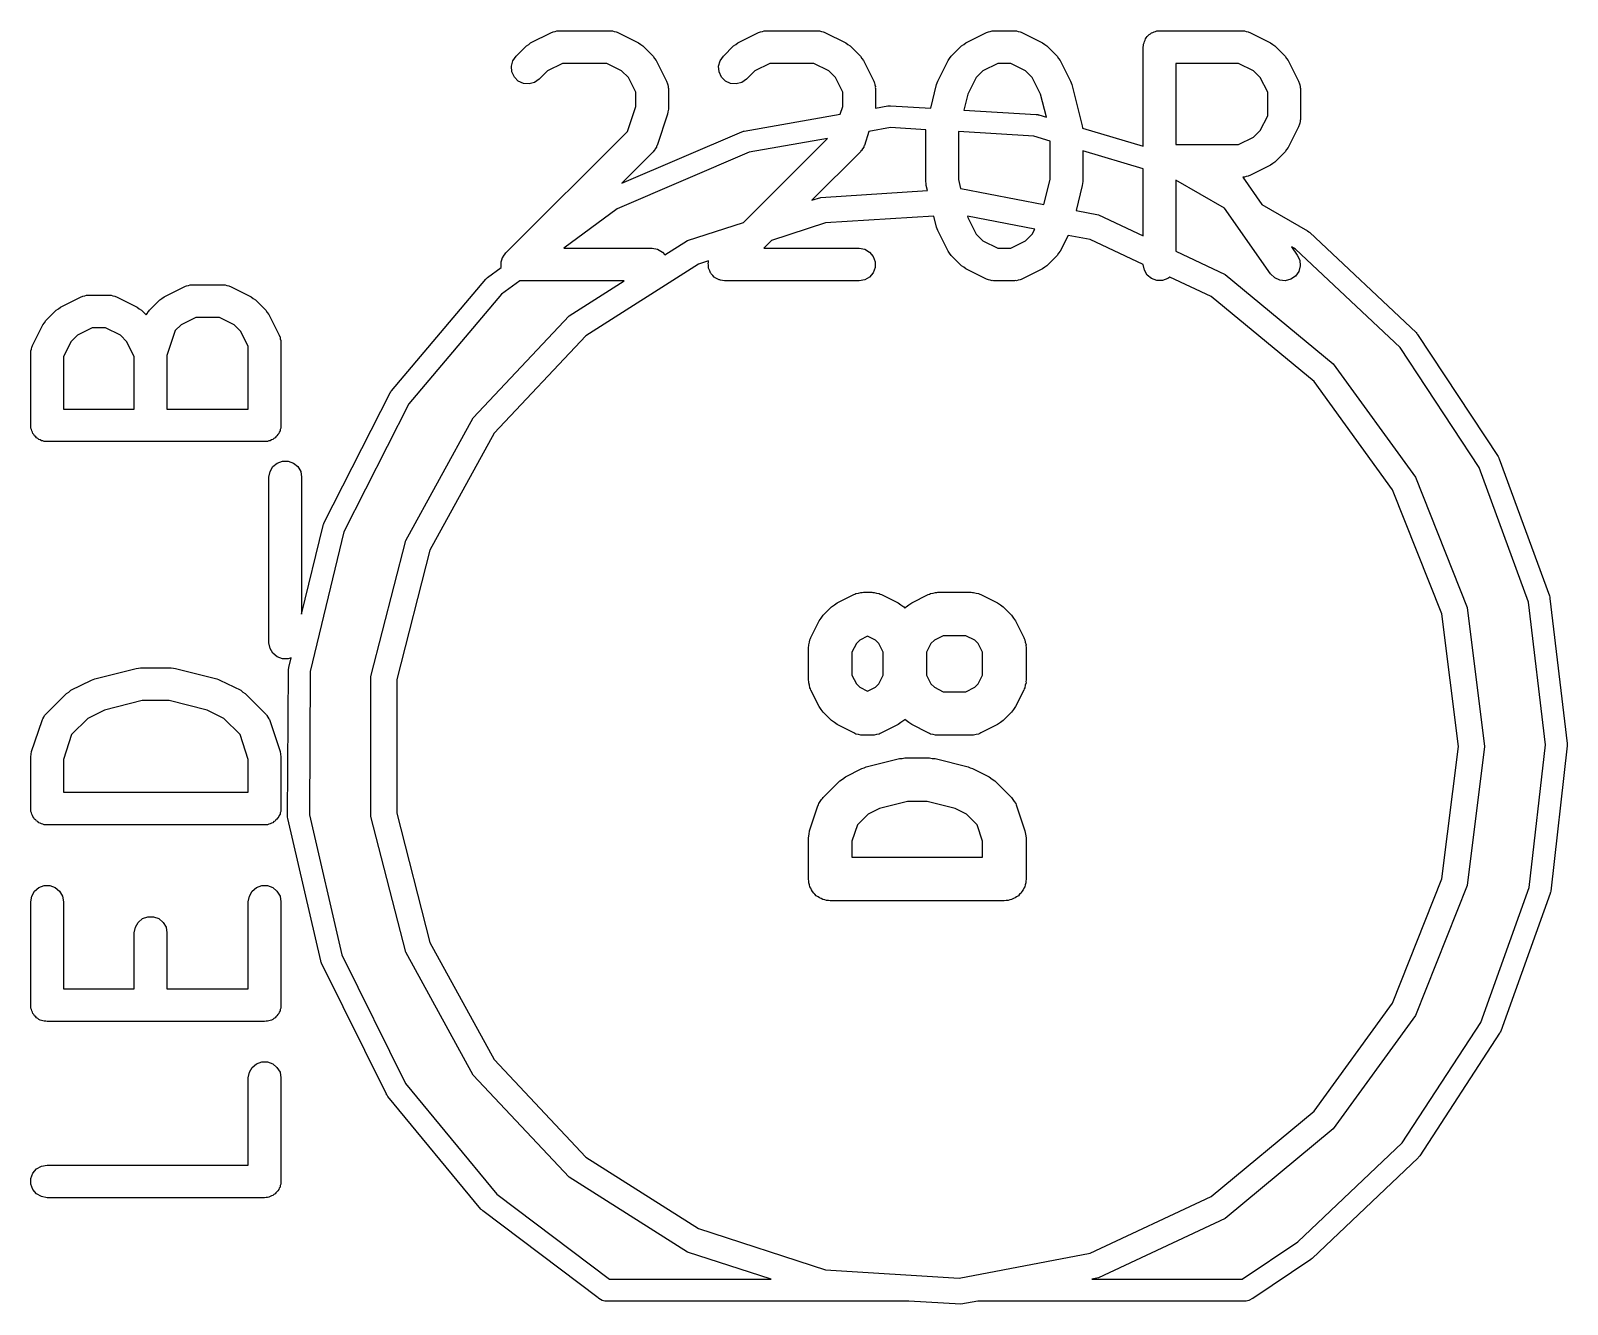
# Model space of a CAD drawing. Extents: x 106.7 to 203.6, y -115.7 to -57.1.
# Drawn here: x 155.82 to 162.88, y -102.89 to -97.04 of the extents above; entities that cross this region are included whole.
import ezdxf

# ---------------------------------------------------------------- set-up
doc = ezdxf.new("R2010")
doc.units = 0
doc.header["$MEASUREMENT"] = 0
doc.layers.add('BLACK', color=7, linetype='CONTINUOUS')

msp = doc.modelspace()

# ---------------------------------------------------------------- linework, layer by layer
at = {"layer": 'BLACK', "linetype": 'CONTINUOUS'}
for p, q in [((158.22, -97.0461), (158.224, -97.0439)), ((158.224, -97.0439), (158.232, -97.0424)), ((158.232, -97.0424), (158.241, -97.0399)), ((158.241, -97.0399), (158.245, -97.0401)), ((158.245, -97.0401), (158.249, -97.0394)), ((158.249, -97.0394), (158.487, -97.0394)), ((158.487, -97.0394), (158.492, -97.0401)), ((158.492, -97.0401), (158.496, -97.0399)), ((158.496, -97.0399), (158.504, -97.0424)), ((158.504, -97.0424), (158.513, -97.0439)), ((158.513, -97.0439), (158.517, -97.0461)), ((159.172, -97.0461), (159.176, -97.0439)), ((159.176, -97.0439), (159.185, -97.0424)), ((159.185, -97.0424), (159.193, -97.0399)), ((159.193, -97.0399), (159.197, -97.0401)), ((159.197, -97.0401), (159.202, -97.0394)), ((159.202, -97.0394), (159.44, -97.0394)), ((159.44, -97.0394), (159.444, -97.0401)), ((159.444, -97.0401), (159.448, -97.0399)), ((159.448, -97.0399), (159.457, -97.0424)), ((159.457, -97.0424), (159.465, -97.0439)), ((159.465, -97.0439), (159.469, -97.0461)), ((160.22, -97.0461), (160.224, -97.0439)), ((160.224, -97.0439), (160.232, -97.0424)), ((160.232, -97.0424), (160.241, -97.0399)), ((160.241, -97.0399), (160.245, -97.0401)), ((160.245, -97.0401), (160.249, -97.0394)), ((160.249, -97.0394), (160.344, -97.0394)), ((160.344, -97.0394), (160.349, -97.0401)), ((160.349, -97.0401), (160.353, -97.0399)), ((160.353, -97.0399), (160.361, -97.0424)), ((160.361, -97.0424), (160.37, -97.0439)), ((160.37, -97.0439), (160.374, -97.0461)), ((160.98, -97.0472), (160.986, -97.0439)), ((160.986, -97.0439), (160.992, -97.0428)), ((160.992, -97.0428), (160.998, -97.0405)), ((160.998, -97.0405), (161.005, -97.0405)), ((161.005, -97.0405), (161.011, -97.0394)), ((161.011, -97.0394), (161.392, -97.0394)), ((161.392, -97.0394), (161.396, -97.0401)), ((161.396, -97.0401), (161.401, -97.0399)), ((161.401, -97.0399), (161.409, -97.0424)), ((161.409, -97.0424), (161.418, -97.0439)), ((161.418, -97.0439), (161.422, -97.0461)), ((158.053, -97.1566), (158.101, -97.109)), ((158.101, -97.109), (158.111, -97.1021)), ((158.111, -97.1021), (158.12, -97.0949)), ((158.12, -97.0949), (158.216, -97.0473)), ((158.216, -97.0473), (158.22, -97.0461)), ((158.517, -97.0461), (158.521, -97.0473)), ((158.521, -97.0473), (158.616, -97.0949)), ((158.616, -97.0949), (158.626, -97.1021)), ((158.626, -97.1021), (158.636, -97.109)), ((158.636, -97.109), (158.683, -97.1566)), ((159.006, -97.1566), (159.053, -97.109)), ((159.053, -97.109), (159.063, -97.1021)), ((159.063, -97.1021), (159.073, -97.0949)), ((159.073, -97.0949), (159.168, -97.0473)), ((159.168, -97.0473), (159.172, -97.0461)), ((159.469, -97.0461), (159.473, -97.0473)), ((159.473, -97.0473), (159.569, -97.0949)), ((159.569, -97.0949), (159.578, -97.1021)), ((159.578, -97.1021), (159.588, -97.109)), ((159.588, -97.109), (159.636, -97.1566)), ((160.053, -97.1566), (160.101, -97.109)), ((160.101, -97.109), (160.111, -97.1021)), ((160.111, -97.1021), (160.12, -97.0949)), ((160.12, -97.0949), (160.216, -97.0473)), ((160.216, -97.0473), (160.22, -97.0461)), ((160.374, -97.0461), (160.378, -97.0473)), ((160.378, -97.0473), (160.473, -97.0949)), ((160.473, -97.0949), (160.483, -97.1021)), ((160.483, -97.1021), (160.493, -97.109)), ((160.493, -97.109), (160.54, -97.1566)), ((160.936, -97.1144), (160.937, -97.1079)), ((160.936, -97.5707), (160.936, -97.1144)), ((160.937, -97.1014), (160.94, -97.0952)), ((160.937, -97.1079), (160.937, -97.1014)), ((160.94, -97.0952), (160.941, -97.0887)), ((160.941, -97.0887), (160.944, -97.083)), ((160.944, -97.083), (160.946, -97.0769)), ((160.946, -97.0769), (160.95, -97.0719)), ((160.95, -97.0719), (160.954, -97.0662)), ((160.954, -97.0662), (160.959, -97.062)), ((160.959, -97.062), (160.963, -97.0569)), ((160.963, -97.0569), (160.969, -97.0536)), ((160.969, -97.0536), (160.974, -97.0494)), ((160.974, -97.0494), (160.98, -97.0472)), ((161.422, -97.0461), (161.426, -97.0473)), ((161.426, -97.0473), (161.521, -97.0949)), ((161.521, -97.0949), (161.531, -97.1021)), ((161.531, -97.1021), (161.54, -97.109)), ((161.54, -97.109), (161.588, -97.1566)), ((158.032, -97.2031), (158.038, -97.1779)), ((158.038, -97.1779), (158.053, -97.1566)), ((158.683, -97.1566), (158.69, -97.1664)), ((158.69, -97.1664), (158.697, -97.1761)), ((158.697, -97.1761), (158.745, -97.2713)), ((158.984, -97.2031), (158.991, -97.1779)), ((158.991, -97.1779), (159.006, -97.1566)), ((159.636, -97.1566), (159.643, -97.1664)), ((159.643, -97.1664), (159.65, -97.1761)), ((159.65, -97.1761), (159.697, -97.2713)), ((159.992, -97.2713), (160.039, -97.1761)), ((160.039, -97.1761), (160.046, -97.1664)), ((160.046, -97.1664), (160.053, -97.1566)), ((160.54, -97.1566), (160.547, -97.1664)), ((160.547, -97.1664), (160.554, -97.1761)), ((160.554, -97.1761), (160.602, -97.2713)), ((161.588, -97.1566), (161.595, -97.1664)), ((161.595, -97.1664), (161.602, -97.1761)), ((161.602, -97.1761), (161.65, -97.2713)), ((158.034, -97.229), (158.032, -97.2031)), ((158.045, -97.2526), (158.034, -97.229)), ((158.063, -97.2711), (158.045, -97.2526)), ((158.198, -97.2236), (158.159, -97.2627)), ((158.267, -97.1894), (158.198, -97.2236)), ((158.47, -97.1894), (158.267, -97.1894)), ((158.538, -97.2236), (158.47, -97.1894)), ((158.569, -97.254), (158.538, -97.2236)), ((158.603, -97.3226), (158.569, -97.254)), ((158.986, -97.229), (158.984, -97.2031)), ((158.997, -97.2526), (158.986, -97.229)), ((159.016, -97.2711), (158.997, -97.2526)), ((159.151, -97.2236), (159.112, -97.2627)), ((159.219, -97.1894), (159.151, -97.2236)), ((159.422, -97.1894), (159.219, -97.1894)), ((159.491, -97.2236), (159.422, -97.1894)), ((159.521, -97.254), (159.491, -97.2236)), ((159.555, -97.3226), (159.521, -97.254)), ((160.168, -97.254), (160.13, -97.331)), ((160.198, -97.2236), (160.168, -97.254)), ((160.267, -97.1894), (160.198, -97.2236)), ((160.327, -97.1894), (160.267, -97.1894)), ((160.395, -97.2236), (160.327, -97.1894)), ((160.426, -97.254), (160.395, -97.2236)), ((160.464, -97.331), (160.426, -97.254)), ((161.086, -97.1894), (161.086, -97.5632)), ((161.374, -97.1894), (161.086, -97.1894)), ((161.443, -97.2236), (161.374, -97.1894)), ((161.473, -97.254), (161.443, -97.2236)), ((161.508, -97.3226), (161.473, -97.254)), ((158.087, -97.2821), (158.063, -97.2711)), ((158.113, -97.2843), (158.087, -97.2821)), ((158.138, -97.2776), (158.113, -97.2843)), ((158.159, -97.2627), (158.138, -97.2776)), ((158.603, -97.3879), (158.603, -97.3226)), ((158.745, -97.2713), (158.746, -97.2755)), ((158.746, -97.2755), (158.748, -97.2792)), ((158.748, -97.2792), (158.75, -97.2879)), ((158.75, -97.2879), (158.752, -97.2963)), ((158.752, -97.2963), (158.752, -97.3006)), ((158.752, -97.3006), (158.753, -97.3049)), ((158.753, -97.3049), (158.753, -97.4001)), ((159.039, -97.2821), (159.016, -97.2711)), ((159.065, -97.2843), (159.039, -97.2821)), ((159.09, -97.2776), (159.065, -97.2843)), ((159.112, -97.2627), (159.09, -97.2776)), ((159.555, -97.3879), (159.555, -97.3226)), ((159.697, -97.2713), (159.699, -97.2755)), ((159.699, -97.2755), (159.701, -97.2792)), ((159.701, -97.2792), (159.702, -97.2879)), ((159.702, -97.2879), (159.705, -97.2963)), ((159.705, -97.2963), (159.704, -97.3006)), ((159.704, -97.3006), (159.705, -97.3049)), ((159.705, -97.3049), (159.705, -97.3954)), ((159.959, -97.3957), (159.986, -97.2867)), ((159.986, -97.2867), (159.989, -97.2792)), ((159.989, -97.2792), (159.992, -97.2713)), ((160.602, -97.2713), (160.604, -97.2792)), ((160.604, -97.2792), (160.608, -97.2867)), ((160.608, -97.2867), (160.655, -97.4771)), ((161.508, -97.43), (161.508, -97.3226)), ((161.65, -97.2713), (161.651, -97.2755)), ((161.651, -97.2755), (161.653, -97.2792)), ((161.653, -97.2792), (161.655, -97.2879)), ((161.655, -97.2879), (161.657, -97.2963)), ((161.657, -97.2963), (161.657, -97.3006)), ((161.657, -97.3006), (161.658, -97.3049)), ((161.658, -97.3049), (161.658, -97.4477)), ((158.565, -97.5024), (158.603, -97.3879)), ((159.543, -97.4236), (159.555, -97.3879)), ((159.705, -97.3954), (159.762, -97.3854)), ((159.762, -97.3854), (159.768, -97.3847)), ((159.768, -97.3847), (159.771, -97.3849)), ((159.771, -97.3849), (159.774, -97.3848)), ((159.774, -97.3848), (159.959, -97.3957)), ((160.13, -97.331), (160.111, -97.4048)), ((160.491, -97.4371), (160.464, -97.331)), ((158.749, -97.4238), (158.701, -97.5667)), ((158.751, -97.4119), (158.749, -97.4238)), ((158.753, -97.4001), (158.751, -97.4119)), ((159.101, -97.5009), (159.543, -97.4236)), ((160.111, -97.4048), (160.444, -97.4246)), ((160.444, -97.4246), (160.444, -97.4246)), ((160.444, -97.4246), (160.451, -97.4253)), ((160.451, -97.4253), (160.453, -97.4261)), ((160.453, -97.4261), (160.456, -97.4266)), ((160.456, -97.4266), (160.491, -97.4371)), ((161.473, -97.4985), (161.508, -97.43)), ((161.655, -97.4647), (161.653, -97.4734)), ((161.657, -97.4563), (161.655, -97.4647)), ((161.658, -97.4477), (161.657, -97.452)), ((161.657, -97.452), (161.657, -97.4563)), ((158.006, -98.0613), (158.565, -97.5024)), ((158.539, -97.7401), (159.09, -97.5042)), ((159.09, -97.5042), (159.095, -97.5021)), ((159.095, -97.5021), (159.098, -97.5017)), ((159.098, -97.5017), (159.101, -97.5009)), ((159.099, -97.9209), (159.484, -97.5355)), ((159.484, -97.5355), (159.124, -97.5984)), ((159.675, -97.5021), (159.654, -97.5667)), ((159.774, -97.4849), (159.675, -97.5021)), ((159.936, -97.4946), (159.774, -97.4849)), ((159.936, -97.4953), (159.936, -97.4946)), ((159.936, -97.7334), (159.936, -97.4953)), ((160.433, -97.5241), (160.086, -97.5035)), ((160.086, -97.5035), (160.086, -97.5046)), ((160.086, -97.5046), (160.086, -97.7242)), ((160.508, -97.5466), (160.433, -97.5241)), ((160.655, -97.4771), (160.656, -97.4863)), ((160.656, -97.4863), (160.656, -97.4867)), ((160.656, -97.4867), (160.936, -97.5707)), ((161.374, -97.5632), (161.443, -97.5289)), ((161.443, -97.5289), (161.473, -97.4985)), ((161.65, -97.4813), (161.602, -97.5765)), ((161.651, -97.4771), (161.65, -97.4813)), ((161.653, -97.4734), (161.651, -97.4771)), ((159.124, -97.5984), (158.517, -97.8584)), ((158.683, -97.596), (158.539, -97.7401)), ((158.686, -97.5924), (158.683, -97.596)), ((158.689, -97.5896), (158.686, -97.5924)), ((158.693, -97.5818), (158.689, -97.5896)), ((158.698, -97.5746), (158.693, -97.5818)), ((158.699, -97.5705), (158.698, -97.5746)), ((158.701, -97.5667), (158.699, -97.5705)), ((159.636, -97.596), (159.413, -97.8188)), ((159.638, -97.5924), (159.636, -97.596)), ((159.641, -97.5896), (159.638, -97.5924)), ((159.646, -97.5818), (159.641, -97.5896)), ((159.651, -97.5746), (159.646, -97.5818)), ((159.652, -97.5705), (159.651, -97.5746)), ((159.654, -97.5667), (159.652, -97.5705)), ((160.508, -97.7242), (160.508, -97.5466)), ((160.936, -97.6751), (160.658, -97.5916)), ((160.658, -97.5916), (160.658, -97.7334)), ((161.086, -97.5632), (161.374, -97.5632)), ((161.588, -97.596), (161.54, -97.6436)), ((161.595, -97.5862), (161.588, -97.596)), ((161.602, -97.5765), (161.595, -97.5862)), ((160.936, -97.983), (160.936, -97.6751)), ((161.521, -97.6577), (161.426, -97.7053)), ((161.531, -97.6505), (161.521, -97.6577)), ((161.54, -97.6436), (161.531, -97.6505)), ((159.938, -97.7425), (159.936, -97.7334)), ((159.938, -97.7516), (159.938, -97.7425)), ((159.944, -97.7747), (159.938, -97.7516)), ((160.086, -97.7242), (160.096, -97.7651)), ((160.479, -97.838), (160.508, -97.7242)), ((160.655, -97.7516), (160.627, -97.8662)), ((160.656, -97.7425), (160.655, -97.7516)), ((160.658, -97.7334), (160.656, -97.7425)), ((161.309, -97.855), (161.086, -97.7261)), ((161.086, -97.7261), (161.086, -98.0536)), ((161.396, -97.7124), (161.393, -97.713)), ((161.393, -97.713), (161.481, -97.8386)), ((161.401, -97.7127), (161.396, -97.7124)), ((161.409, -97.7102), (161.401, -97.7127)), ((161.418, -97.7087), (161.409, -97.7102)), ((161.422, -97.7065), (161.418, -97.7087)), ((161.426, -97.7053), (161.422, -97.7065)), ((159.413, -97.8188), (159.454, -97.8055)), ((159.454, -97.8055), (159.944, -97.7747)), ((160.096, -97.7651), (160.097, -97.7651)), ((160.097, -97.7651), (160.479, -97.838)), ((158.517, -97.8584), (158.272, -98.0394)), ((159.974, -97.8921), (159.476, -97.9234)), ((159.986, -97.9421), (159.974, -97.8921)), ((160.437, -97.9513), (160.128, -97.8923)), ((160.128, -97.8923), (160.13, -97.8977)), ((160.627, -97.8662), (160.73, -97.8858)), ((160.73, -97.8858), (160.936, -97.983)), ((161.521, -98.1574), (161.309, -97.855)), ((161.481, -97.8386), (161.691, -97.96)), ((158.841, -98.0046), (159.099, -97.9209)), ((159.476, -97.9234), (159.227, -98.0043)), ((159.989, -97.9496), (159.986, -97.9421)), ((159.992, -97.9574), (159.989, -97.9496)), ((160.039, -98.0527), (159.992, -97.9574)), ((160.13, -97.8977), (160.168, -97.9747)), ((160.426, -97.9747), (160.437, -97.9513)), ((161.691, -97.96), (161.691, -97.96)), ((161.691, -97.96), (161.691, -97.9601)), ((161.691, -97.9601), (161.697, -97.9635)), ((161.697, -97.9635), (161.699, -97.9653)), ((158.737, -98.0704), (158.841, -98.0046)), ((159.227, -98.0043), (159.192, -98.0394)), ((160.168, -97.9747), (160.198, -98.0051)), ((160.198, -98.0051), (160.267, -98.0394)), ((160.327, -98.0394), (160.395, -98.0051)), ((160.395, -98.0051), (160.426, -97.9747)), ((160.591, -97.9805), (160.554, -98.0527)), ((160.692, -97.9999), (160.591, -97.9805)), ((160.936, -98.1146), (160.692, -97.9999)), ((161.636, -98.0437), (161.617, -98.0324)), ((161.617, -98.0324), (161.644, -98.0714)), ((161.699, -97.9653), (161.701, -97.967)), ((161.701, -97.967), (162.19, -98.4276)), ((157.984, -98.1078), (157.985, -98.1047)), ((157.985, -98.1014), (157.988, -98.0921)), ((157.985, -98.1047), (157.985, -98.1014)), ((157.988, -98.0921), (157.991, -98.0827)), ((157.991, -98.0827), (157.993, -98.08)), ((157.993, -98.08), (157.994, -98.0769)), ((157.994, -98.0769), (158, -98.0694)), ((158, -98.0694), (158.006, -98.0613)), ((158.272, -98.0394), (158.678, -98.0394)), ((158.678, -98.0394), (158.703, -98.0439)), ((158.703, -98.0439), (158.726, -98.0569)), ((158.726, -98.0569), (158.737, -98.0704)), ((158.938, -98.0981), (158.892, -98.1132)), ((158.936, -98.1078), (158.937, -98.1047)), ((158.937, -98.1014), (158.938, -98.0981)), ((158.937, -98.1047), (158.937, -98.1014)), ((159.192, -98.0394), (159.63, -98.0394)), ((159.63, -98.0394), (159.656, -98.0439)), ((159.656, -98.0439), (159.678, -98.0569)), ((159.678, -98.0569), (159.695, -98.0769)), ((159.695, -98.0769), (159.704, -98.1014)), ((159.704, -98.1014), (159.704, -98.1274)), ((160.046, -98.0623), (160.039, -98.0527)), ((160.053, -98.0722), (160.046, -98.0623)), ((160.101, -98.1198), (160.053, -98.0722)), ((160.267, -98.0394), (160.327, -98.0394)), ((160.54, -98.0722), (160.493, -98.1198)), ((160.547, -98.0623), (160.54, -98.0722)), ((160.554, -98.0527), (160.547, -98.0623)), ((161.086, -98.0536), (161.312, -98.1601)), ((162.117, -98.4964), (161.636, -98.0437)), ((161.644, -98.0714), (161.655, -98.095)), ((161.655, -98.095), (161.657, -98.1209)), ((157.92, -98.1759), (157.922, -98.1741)), ((157.922, -98.1741), (157.985, -98.1276)), ((157.985, -98.1176), (157.984, -98.1078)), ((157.985, -98.1274), (157.985, -98.1176)), ((157.985, -98.1276), (157.985, -98.1274)), ((158.892, -98.1132), (158.374, -98.4422)), ((158.937, -98.1176), (158.936, -98.1078)), ((158.937, -98.1274), (158.937, -98.1176)), ((158.938, -98.1305), (158.937, -98.1274)), ((158.939, -98.1338), (158.938, -98.1305)), ((158.943, -98.1427), (158.939, -98.1338)), ((158.946, -98.1519), (158.943, -98.1427)), ((158.948, -98.1544), (158.946, -98.1519)), ((158.95, -98.1574), (158.948, -98.1544)), ((158.957, -98.1643), (158.95, -98.1574)), ((158.963, -98.1718), (158.957, -98.1643)), ((158.966, -98.1735), (158.963, -98.1718)), ((158.968, -98.1758), (158.966, -98.1735)), ((159.678, -98.1718), (159.656, -98.1849)), ((159.695, -98.1519), (159.678, -98.1718)), ((159.704, -98.1274), (159.695, -98.1519)), ((160.111, -98.1267), (160.101, -98.1198)), ((160.12, -98.1338), (160.111, -98.1267)), ((160.216, -98.1815), (160.12, -98.1338)), ((160.473, -98.1338), (160.378, -98.1815)), ((160.483, -98.1267), (160.473, -98.1338)), ((160.493, -98.1198), (160.483, -98.1267)), ((160.941, -98.14), (160.936, -98.1146)), ((160.954, -98.1626), (160.941, -98.14)), ((160.974, -98.1793), (160.954, -98.1626)), ((161.058, -98.1718), (161.049, -98.1793)), ((161.248, -98.2614), (161.058, -98.1718)), ((161.312, -98.1601), (161.809, -98.5707)), ((161.54, -98.1758), (161.521, -98.1574)), ((161.636, -98.1674), (161.614, -98.1824)), ((161.651, -98.1461), (161.636, -98.1674)), ((161.657, -98.1209), (161.651, -98.1461)), ((156.435, -98.2629), (156.53, -98.2153)), ((156.53, -98.2153), (156.534, -98.2141)), ((156.534, -98.2141), (156.538, -98.2119)), ((156.538, -98.2119), (156.547, -98.2104)), ((156.547, -98.2104), (156.555, -98.2079)), ((156.555, -98.2079), (156.559, -98.2081)), ((156.559, -98.2081), (156.564, -98.2074)), ((156.564, -98.2074), (156.707, -98.2074)), ((156.707, -98.2074), (156.711, -98.2081)), ((156.711, -98.2081), (156.715, -98.2079)), ((156.715, -98.2079), (156.724, -98.2104)), ((156.724, -98.2104), (156.732, -98.2119)), ((156.732, -98.2119), (156.736, -98.2141)), ((156.736, -98.2141), (156.74, -98.2153)), ((156.74, -98.2153), (156.835, -98.2629)), ((157.48, -98.695), (157.914, -98.182)), ((157.914, -98.182), (157.918, -98.1775)), ((157.918, -98.1775), (157.92, -98.1759)), ((158.07, -98.1894), (157.986, -98.251)), ((158.55, -98.1894), (158.07, -98.1894)), ((158.297, -98.3498), (158.55, -98.1894)), ((158.977, -98.18), (158.968, -98.1758)), ((158.986, -98.1849), (158.977, -98.18)), ((158.989, -98.1854), (158.986, -98.1849)), ((158.992, -98.1868), (158.989, -98.1854)), ((159.002, -98.1877), (158.992, -98.1868)), ((159.011, -98.1894), (159.002, -98.1877)), ((159.63, -98.1894), (159.011, -98.1894)), ((159.656, -98.1849), (159.63, -98.1894)), ((160.22, -98.1827), (160.216, -98.1815)), ((160.224, -98.1849), (160.22, -98.1827)), ((160.232, -98.1864), (160.224, -98.1849)), ((160.241, -98.1889), (160.232, -98.1864)), ((160.245, -98.1886), (160.241, -98.1889)), ((160.249, -98.1894), (160.245, -98.1886)), ((160.344, -98.1894), (160.249, -98.1894)), ((160.349, -98.1886), (160.344, -98.1894)), ((160.353, -98.1889), (160.349, -98.1886)), ((160.361, -98.1864), (160.353, -98.1889)), ((160.37, -98.1849), (160.361, -98.1864)), ((160.374, -98.1827), (160.37, -98.1849)), ((160.378, -98.1815), (160.374, -98.1827)), ((160.998, -98.1882), (160.974, -98.1793)), ((161.024, -98.1882), (160.998, -98.1882)), ((161.049, -98.1793), (161.024, -98.1882)), ((161.563, -98.1868), (161.54, -98.1758)), ((161.589, -98.1891), (161.563, -98.1868)), ((161.614, -98.1824), (161.589, -98.1891)), ((155.949, -98.3177), (155.959, -98.3105)), ((155.959, -98.3105), (156.054, -98.2629)), ((156.054, -98.2629), (156.058, -98.2617)), ((156.058, -98.2617), (156.062, -98.2595)), ((156.062, -98.2595), (156.071, -98.258)), ((156.071, -98.258), (156.079, -98.2555)), ((156.079, -98.2555), (156.083, -98.2558)), ((156.083, -98.2558), (156.088, -98.255)), ((156.088, -98.255), (156.183, -98.255)), ((156.183, -98.255), (156.187, -98.2558)), ((156.187, -98.2558), (156.191, -98.2555)), ((156.191, -98.2555), (156.2, -98.258)), ((156.2, -98.258), (156.208, -98.2595)), ((156.208, -98.2595), (156.212, -98.2617)), ((156.212, -98.2617), (156.216, -98.2629)), ((156.216, -98.2629), (156.312, -98.3105)), ((156.312, -98.3105), (156.321, -98.3177)), ((156.368, -98.3246), (156.415, -98.277)), ((156.415, -98.277), (156.425, -98.2701)), ((156.425, -98.2701), (156.435, -98.2629)), ((156.835, -98.2629), (156.845, -98.2701)), ((156.845, -98.2701), (156.855, -98.277)), ((156.855, -98.277), (156.902, -98.3246)), ((157.986, -98.251), (157.56, -98.7551)), ((161.721, -98.6529), (161.248, -98.2614)), ((155.878, -98.3917), (155.885, -98.382)), ((155.885, -98.382), (155.892, -98.3722)), ((155.892, -98.3722), (155.939, -98.3246)), ((155.939, -98.3246), (155.949, -98.3177)), ((156.321, -98.3177), (156.331, -98.3246)), ((156.331, -98.3246), (156.353, -98.3463)), ((156.353, -98.3459), (156.358, -98.3387)), ((156.353, -98.3463), (156.353, -98.3459)), ((156.358, -98.3387), (156.362, -98.331)), ((156.362, -98.331), (156.365, -98.3281)), ((156.365, -98.3281), (156.368, -98.3246)), ((156.581, -98.3574), (156.513, -98.3916)), ((156.689, -98.3574), (156.581, -98.3574)), ((156.757, -98.3916), (156.689, -98.3574)), ((156.902, -98.3246), (156.909, -98.3344)), ((156.909, -98.3344), (156.917, -98.3441)), ((156.917, -98.3441), (156.964, -98.4393)), ((157.856, -98.8194), (158.297, -98.3498)), ((155.83, -98.4869), (155.878, -98.3917)), ((156.037, -98.4393), (156.006, -98.4697)), ((156.105, -98.405), (156.037, -98.4393)), ((156.165, -98.405), (156.105, -98.405)), ((156.234, -98.4393), (156.165, -98.405)), ((156.264, -98.4697), (156.234, -98.4393)), ((156.486, -98.4181), (156.448, -98.5326)), ((156.513, -98.3916), (156.486, -98.4181)), ((156.788, -98.422), (156.757, -98.3916)), ((156.822, -98.4906), (156.788, -98.422)), ((156.964, -98.4393), (156.965, -98.4435)), ((156.965, -98.4435), (156.968, -98.4472)), ((156.968, -98.4472), (156.969, -98.4559)), ((156.969, -98.4559), (156.972, -98.4643)), ((158.374, -98.4422), (157.953, -98.8899)), ((162.19, -98.4276), (162.194, -98.4321)), ((162.194, -98.4321), (162.195, -98.4344)), ((162.195, -98.4344), (162.197, -98.4365)), ((162.197, -98.4365), (162.567, -98.9972)), ((155.822, -98.5205), (155.823, -98.5162)), ((155.822, -98.8538), (155.822, -98.5205)), ((155.823, -98.5119), (155.825, -98.5035)), ((155.823, -98.5162), (155.823, -98.5119)), ((155.825, -98.5035), (155.827, -98.4948)), ((155.827, -98.4948), (155.829, -98.4911)), ((155.829, -98.4911), (155.83, -98.4869)), ((156.006, -98.4697), (155.972, -98.5382)), ((156.298, -98.5382), (156.264, -98.4697)), ((156.822, -98.7788), (156.822, -98.4906)), ((156.972, -98.4643), (156.971, -98.4686)), ((156.971, -98.4686), (156.972, -98.4729)), ((156.972, -98.4729), (156.972, -98.8538)), ((162.48, -99.0474), (162.117, -98.4964)), ((155.972, -98.5382), (155.972, -98.7788)), ((156.298, -98.7788), (156.298, -98.5382)), ((156.448, -98.5326), (156.448, -98.7788)), ((161.809, -98.5707), (162.187, -99.0919)), ((162.082, -99.1497), (161.721, -98.6529)), ((157.17, -99.3036), (157.474, -98.7046)), ((157.474, -98.7046), (157.477, -98.6993)), ((157.477, -98.6993), (157.479, -98.6972)), ((157.479, -98.6972), (157.48, -98.695)), ((155.972, -98.7788), (156.298, -98.7788)), ((156.448, -98.7788), (156.822, -98.7788)), ((157.56, -98.7551), (157.262, -99.3437)), ((155.823, -98.8603), (155.822, -98.8538)), ((155.823, -98.8668), (155.823, -98.8603)), ((155.825, -98.873), (155.823, -98.8668)), ((155.827, -98.8795), (155.825, -98.873)), ((155.83, -98.8851), (155.827, -98.8795)), ((156.968, -98.8795), (156.964, -98.8851)), ((156.969, -98.873), (156.968, -98.8795)), ((156.971, -98.8668), (156.969, -98.873)), ((156.972, -98.8538), (156.971, -98.8603)), ((156.971, -98.8603), (156.971, -98.8668)), ((157.546, -99.3839), (157.856, -98.8194)), ((155.832, -98.8913), (155.83, -98.8851)), ((155.836, -98.8963), (155.832, -98.8913)), ((155.84, -98.902), (155.836, -98.8963)), ((155.845, -98.9062), (155.84, -98.902)), ((155.849, -98.9113), (155.845, -98.9062)), ((155.855, -98.9145), (155.849, -98.9113)), ((155.86, -98.9188), (155.855, -98.9145)), ((155.866, -98.921), (155.86, -98.9188)), ((155.871, -98.9243), (155.866, -98.921)), ((155.878, -98.9254), (155.871, -98.9243)), ((155.884, -98.9277), (155.878, -98.9254)), ((155.891, -98.9277), (155.884, -98.9277)), ((155.897, -98.9288), (155.891, -98.9277)), ((156.897, -98.9288), (155.897, -98.9288)), ((156.904, -98.9277), (156.897, -98.9288)), ((156.91, -98.9277), (156.904, -98.9277)), ((156.916, -98.9254), (156.91, -98.9277)), ((156.923, -98.9243), (156.916, -98.9254)), ((156.928, -98.921), (156.923, -98.9243)), ((156.935, -98.9188), (156.928, -98.921)), ((156.94, -98.9145), (156.935, -98.9188)), ((156.945, -98.9113), (156.94, -98.9145)), ((156.949, -98.9062), (156.945, -98.9113)), ((156.954, -98.902), (156.949, -98.9062)), ((156.958, -98.8963), (156.954, -98.902)), ((156.962, -98.8913), (156.958, -98.8963)), ((156.964, -98.8851), (156.962, -98.8913)), ((157.953, -98.8899), (157.657, -99.4281)), ((156.955, -99.027), (156.979, -99.018)), ((156.979, -99.018), (157.005, -99.018)), ((157.005, -99.018), (157.03, -99.027)), ((162.567, -98.9972), (162.57, -99.0026)), ((162.57, -99.0026), (162.571, -99.0051)), ((162.571, -99.0051), (162.572, -99.0075)), ((162.572, -99.0075), (162.803, -99.6383)), ((156.917, -99.0919), (156.922, -99.0663)), ((156.917, -99.8538), (156.917, -99.0919)), ((156.922, -99.0663), (156.935, -99.0437)), ((156.935, -99.0437), (156.955, -99.027)), ((157.03, -99.027), (157.05, -99.0437)), ((157.05, -99.0437), (157.063, -99.0663)), ((157.063, -99.0663), (157.067, -99.0919)), ((157.067, -99.0919), (157.067, -99.7225)), ((162.187, -99.0919), (162.425, -99.6909)), ((162.707, -99.6672), (162.48, -99.0474)), ((162.308, -99.7207), (162.082, -99.1497)), ((157.169, -99.3062), (157.17, -99.3036)), ((157.067, -99.7225), (157.166, -99.3145)), ((157.262, -99.3437), (157.107, -99.9852)), ((157.166, -99.3145), (157.168, -99.3086)), ((157.168, -99.3086), (157.169, -99.3062)), ((157.386, -100.008), (157.546, -99.3839)), ((157.657, -99.4281), (157.505, -100.023)), ((159.529, -99.6701), (159.605, -99.632)), ((159.605, -99.632), (159.61, -99.6303)), ((159.61, -99.6303), (159.615, -99.6275)), ((159.615, -99.6275), (159.627, -99.6254)), ((159.627, -99.6254), (159.638, -99.6221)), ((159.638, -99.6221), (159.644, -99.6224)), ((159.644, -99.6224), (159.65, -99.6214)), ((159.65, -99.6214), (159.688, -99.6214)), ((159.688, -99.6214), (159.693, -99.6224)), ((159.693, -99.6224), (159.699, -99.6221)), ((159.699, -99.6221), (159.71, -99.6254)), ((159.71, -99.6254), (159.722, -99.6275)), ((159.722, -99.6275), (159.727, -99.6303)), ((159.727, -99.6303), (159.732, -99.632)), ((159.732, -99.632), (159.809, -99.6701)), ((159.872, -99.6701), (159.948, -99.632)), ((159.948, -99.632), (159.953, -99.6303)), ((159.953, -99.6303), (159.958, -99.6275)), ((159.958, -99.6275), (159.97, -99.6254)), ((159.97, -99.6254), (159.981, -99.6221)), ((159.981, -99.6221), (159.987, -99.6224)), ((159.987, -99.6224), (159.992, -99.6214)), ((159.992, -99.6214), (160.145, -99.6214)), ((160.145, -99.6214), (160.151, -99.6224)), ((160.151, -99.6224), (160.156, -99.6221)), ((160.156, -99.6221), (160.168, -99.6254)), ((160.168, -99.6254), (160.179, -99.6275)), ((160.179, -99.6275), (160.184, -99.6303)), ((160.184, -99.6303), (160.19, -99.632)), ((160.19, -99.632), (160.266, -99.6701)), ((162.803, -99.6383), (162.805, -99.6442)), ((162.805, -99.6442), (162.805, -99.6469)), ((162.805, -99.6469), (162.805, -99.6496)), ((162.805, -99.6496), (162.885, -100.317)), ((159.455, -99.74), (159.465, -99.7269)), ((159.465, -99.7269), (159.503, -99.6888)), ((159.503, -99.6888), (159.516, -99.6796)), ((159.516, -99.6796), (159.529, -99.6701)), ((159.809, -99.6701), (159.821, -99.6796)), ((159.821, -99.6796), (159.835, -99.6888)), ((159.835, -99.6888), (159.84, -99.6943)), ((159.84, -99.6943), (159.846, -99.6888)), ((159.846, -99.6888), (159.859, -99.6796)), ((159.859, -99.6796), (159.872, -99.6701)), ((160.266, -99.6701), (160.279, -99.6796)), ((160.279, -99.6796), (160.292, -99.6888)), ((160.292, -99.6888), (160.33, -99.7269)), ((160.33, -99.7269), (160.339, -99.74)), ((162.385, -100.33), (162.308, -99.7207)), ((162.425, -99.6909), (162.505, -100.33)), ((162.785, -100.323), (162.707, -99.6672)), ((159.408, -99.8291), (159.446, -99.7529)), ((159.446, -99.7529), (159.455, -99.74)), ((160.339, -99.74), (160.349, -99.7529)), ((160.349, -99.7529), (160.387, -99.8291)), ((156.922, -99.8795), (156.917, -99.8538)), ((159.397, -99.8738), (159.398, -99.8681)), ((159.398, -99.8624), (159.401, -99.8511)), ((159.398, -99.8681), (159.398, -99.8624)), ((159.401, -99.8511), (159.403, -99.8396)), ((159.403, -99.8396), (159.406, -99.8346)), ((159.406, -99.8346), (159.408, -99.8291)), ((159.618, -99.8569), (159.597, -99.8974)), ((159.633, -99.8417), (159.618, -99.8569)), ((159.669, -99.8237), (159.633, -99.8417)), ((159.705, -99.8417), (159.669, -99.8237)), ((159.72, -99.8569), (159.705, -99.8417)), ((159.74, -99.8974), (159.72, -99.8569)), ((159.96, -99.8569), (159.94, -99.8974)), ((159.976, -99.8417), (159.96, -99.8569)), ((160.016, -99.8214), (159.976, -99.8417)), ((160.121, -99.8214), (160.016, -99.8214)), ((160.162, -99.8417), (160.121, -99.8214)), ((160.177, -99.8569), (160.162, -99.8417)), ((160.197, -99.8974), (160.177, -99.8569)), ((160.387, -99.8291), (160.388, -99.8346)), ((160.388, -99.8346), (160.391, -99.8396)), ((160.391, -99.8396), (160.393, -99.8511)), ((160.393, -99.8511), (160.397, -99.8624)), ((160.397, -99.8624), (160.396, -99.8681)), ((160.396, -99.8681), (160.397, -99.8738)), ((156.935, -99.902), (156.922, -99.8795)), ((156.955, -99.9188), (156.935, -99.902)), ((156.979, -99.9277), (156.955, -99.9188)), ((157.005, -99.9277), (156.979, -99.9277)), ((157.019, -99.9227), (157.005, -99.9277)), ((157.008, -99.9673), (157.019, -99.9227)), ((159.397, -100.026), (159.397, -99.8738)), ((159.597, -99.8974), (159.597, -100.003)), ((159.74, -100.003), (159.74, -99.8974)), ((159.94, -99.8974), (159.94, -100.003)), ((160.197, -100.003), (160.197, -99.8974)), ((160.397, -99.8738), (160.397, -100.026)), ((156.117, -100.019), (156.307, -99.9715)), ((156.307, -99.9715), (156.317, -99.9709)), ((156.317, -99.9709), (156.326, -99.9693)), ((156.326, -99.9693), (156.468, -99.9693)), ((156.468, -99.9693), (156.478, -99.9709)), ((156.478, -99.9709), (156.487, -99.9715)), ((156.487, -99.9715), (156.677, -100.019)), ((157.003, -100.65), (157.007, -99.9788)), ((157.007, -99.9726), (157.008, -99.97)), ((157.007, -99.9788), (157.007, -99.9726)), ((157.008, -99.97), (157.008, -99.9673)), ((157.107, -99.9852), (157.103, -100.645)), ((157.386, -100.652), (157.386, -100.008)), ((159.597, -100.003), (159.618, -100.043)), ((159.72, -100.043), (159.74, -100.003)), ((159.94, -100.003), (159.96, -100.043)), ((160.177, -100.043), (160.197, -100.003)), ((155.987, -100.086), (155.997, -100.08)), ((155.997, -100.08), (156.006, -100.072)), ((156.006, -100.072), (156.102, -100.025)), ((156.102, -100.025), (156.109, -100.022)), ((156.109, -100.022), (156.117, -100.019)), ((156.677, -100.019), (156.685, -100.022)), ((156.685, -100.022), (156.692, -100.025)), ((156.692, -100.025), (156.788, -100.072)), ((156.788, -100.072), (156.797, -100.08)), ((156.797, -100.08), (156.807, -100.086)), ((157.505, -100.023), (157.505, -100.637)), ((159.398, -100.032), (159.397, -100.026)), ((159.398, -100.038), (159.398, -100.032)), ((159.401, -100.049), (159.398, -100.038)), ((159.403, -100.06), (159.401, -100.049)), ((159.406, -100.065), (159.403, -100.06)), ((159.408, -100.071), (159.406, -100.065)), ((159.446, -100.147), (159.408, -100.071)), ((159.618, -100.043), (159.633, -100.058)), ((159.633, -100.058), (159.669, -100.076)), ((159.669, -100.076), (159.705, -100.058)), ((159.705, -100.058), (159.72, -100.043)), ((159.96, -100.043), (159.976, -100.058)), ((159.976, -100.058), (160.016, -100.079)), ((160.016, -100.079), (160.121, -100.079)), ((160.121, -100.079), (160.162, -100.058)), ((160.162, -100.058), (160.177, -100.043)), ((160.387, -100.071), (160.349, -100.147)), ((160.388, -100.065), (160.387, -100.071)), ((160.391, -100.06), (160.388, -100.065)), ((160.393, -100.049), (160.391, -100.06)), ((160.397, -100.038), (160.393, -100.049)), ((160.397, -100.026), (160.396, -100.032)), ((160.396, -100.032), (160.397, -100.038)), ((155.892, -100.182), (155.987, -100.086)), ((156.335, -100.119), (156.161, -100.163)), ((156.459, -100.119), (156.335, -100.119)), ((156.633, -100.163), (156.459, -100.119)), ((156.807, -100.086), (156.902, -100.182)), ((159.455, -100.16), (159.446, -100.147)), ((160.349, -100.147), (160.339, -100.16)), ((155.826, -100.354), (155.874, -100.211)), ((155.874, -100.211), (155.876, -100.207)), ((155.876, -100.207), (155.877, -100.203)), ((155.877, -100.203), (155.882, -100.196)), ((155.882, -100.196), (155.886, -100.188)), ((155.886, -100.188), (155.889, -100.185)), ((155.889, -100.185), (155.892, -100.182)), ((156.084, -100.201), (156.01, -100.275)), ((156.161, -100.163), (156.084, -100.201)), ((156.71, -100.201), (156.633, -100.163)), ((156.784, -100.275), (156.71, -100.201)), ((156.902, -100.182), (156.905, -100.185)), ((156.905, -100.185), (156.908, -100.188)), ((156.908, -100.188), (156.912, -100.196)), ((156.912, -100.196), (156.917, -100.203)), ((156.917, -100.203), (156.919, -100.207)), ((156.919, -100.207), (156.921, -100.211)), ((156.921, -100.211), (156.968, -100.354)), ((159.465, -100.173), (159.455, -100.16)), ((159.503, -100.211), (159.465, -100.173)), ((159.516, -100.22), (159.503, -100.211)), ((159.529, -100.23), (159.516, -100.22)), ((159.821, -100.22), (159.809, -100.23)), ((159.835, -100.211), (159.821, -100.22)), ((159.84, -100.206), (159.835, -100.211)), ((159.846, -100.211), (159.84, -100.206)), ((159.859, -100.22), (159.846, -100.211)), ((159.872, -100.23), (159.859, -100.22)), ((160.279, -100.22), (160.266, -100.23)), ((160.292, -100.211), (160.279, -100.22)), ((160.33, -100.173), (160.292, -100.211)), ((160.339, -100.16), (160.33, -100.173)), ((156.01, -100.275), (155.972, -100.39)), ((156.822, -100.39), (156.784, -100.275)), ((159.605, -100.268), (159.529, -100.23)), ((159.61, -100.27), (159.605, -100.268)), ((159.615, -100.273), (159.61, -100.27)), ((159.627, -100.275), (159.615, -100.273)), ((159.638, -100.278), (159.627, -100.275)), ((159.644, -100.278), (159.638, -100.278)), ((159.65, -100.279), (159.644, -100.278)), ((159.688, -100.279), (159.65, -100.279)), ((159.693, -100.278), (159.688, -100.279)), ((159.699, -100.278), (159.693, -100.278)), ((159.71, -100.275), (159.699, -100.278)), ((159.722, -100.273), (159.71, -100.275)), ((159.727, -100.27), (159.722, -100.273)), ((159.732, -100.268), (159.727, -100.27)), ((159.809, -100.23), (159.732, -100.268)), ((159.948, -100.268), (159.872, -100.23)), ((159.953, -100.27), (159.948, -100.268)), ((159.958, -100.273), (159.953, -100.27)), ((159.97, -100.275), (159.958, -100.273)), ((159.981, -100.278), (159.97, -100.275)), ((159.987, -100.278), (159.981, -100.278)), ((159.992, -100.279), (159.987, -100.278)), ((160.145, -100.279), (159.992, -100.279)), ((160.151, -100.278), (160.145, -100.279)), ((160.156, -100.278), (160.151, -100.278)), ((160.168, -100.275), (160.156, -100.278)), ((160.179, -100.273), (160.168, -100.275)), ((160.184, -100.27), (160.179, -100.273)), ((160.19, -100.268), (160.184, -100.27)), ((160.266, -100.23), (160.19, -100.268)), ((155.824, -100.366), (155.826, -100.354)), ((156.968, -100.354), (156.97, -100.366)), ((162.308, -100.939), (162.385, -100.33)), ((162.505, -100.33), (162.425, -100.969)), ((162.71, -100.978), (162.785, -100.323)), ((162.885, -100.328), (162.809, -100.995)), ((162.885, -100.317), (162.885, -100.323)), ((162.885, -100.323), (162.885, -100.325)), ((162.885, -100.325), (162.885, -100.328)), ((155.822, -100.378), (155.824, -100.366)), ((155.822, -100.616), (155.822, -100.378)), ((155.972, -100.39), (155.972, -100.541)), ((156.822, -100.541), (156.822, -100.39)), ((156.97, -100.366), (156.972, -100.378)), ((156.972, -100.378), (156.972, -100.616)), ((159.567, -100.47), (159.643, -100.432)), ((159.643, -100.432), (159.653, -100.429)), ((159.653, -100.429), (159.663, -100.424)), ((159.663, -100.424), (159.816, -100.386)), ((159.816, -100.386), (159.828, -100.385)), ((159.828, -100.385), (159.84, -100.383)), ((159.84, -100.383), (159.954, -100.383)), ((159.954, -100.383), (159.966, -100.385)), ((159.966, -100.385), (159.979, -100.386)), ((159.979, -100.386), (160.131, -100.424)), ((160.131, -100.424), (160.141, -100.429)), ((160.141, -100.429), (160.151, -100.432)), ((160.151, -100.432), (160.228, -100.47)), ((159.465, -100.565), (159.541, -100.489)), ((159.541, -100.489), (159.554, -100.48)), ((159.554, -100.48), (159.567, -100.47)), ((160.228, -100.47), (160.241, -100.48)), ((160.241, -100.48), (160.254, -100.489)), ((160.254, -100.489), (160.33, -100.565)), ((155.972, -100.541), (156.822, -100.541)), ((159.451, -100.584), (159.457, -100.574)), ((159.457, -100.574), (159.461, -100.57)), ((159.461, -100.57), (159.465, -100.565)), ((160.33, -100.565), (160.333, -100.57)), ((160.333, -100.57), (160.337, -100.574)), ((160.337, -100.574), (160.343, -100.584)), ((155.823, -100.622), (155.822, -100.616)), ((155.823, -100.629), (155.823, -100.622)), ((155.825, -100.635), (155.823, -100.629)), ((155.827, -100.641), (155.825, -100.635)), ((155.83, -100.647), (155.827, -100.641)), ((155.832, -100.653), (155.83, -100.647)), ((156.964, -100.647), (156.962, -100.653)), ((156.968, -100.641), (156.964, -100.647)), ((156.969, -100.635), (156.968, -100.641)), ((156.971, -100.629), (156.969, -100.635)), ((156.972, -100.616), (156.971, -100.622)), ((156.971, -100.622), (156.971, -100.629)), ((157.103, -100.645), (157.252, -101.288)), ((157.505, -100.637), (157.657, -101.232)), ((159.402, -100.718), (159.44, -100.604)), ((159.44, -100.604), (159.443, -100.599)), ((159.443, -100.599), (159.445, -100.593)), ((159.445, -100.593), (159.451, -100.584)), ((159.671, -100.642), (159.623, -100.69)), ((159.723, -100.616), (159.671, -100.642)), ((159.852, -100.583), (159.723, -100.616)), ((159.942, -100.583), (159.852, -100.583)), ((160.072, -100.616), (159.942, -100.583)), ((160.124, -100.642), (160.072, -100.616)), ((160.172, -100.69), (160.124, -100.642)), ((160.343, -100.584), (160.35, -100.593)), ((160.35, -100.593), (160.351, -100.599)), ((160.351, -100.599), (160.354, -100.604)), ((160.354, -100.604), (160.392, -100.718)), ((155.836, -100.658), (155.832, -100.653)), ((155.84, -100.664), (155.836, -100.658)), ((155.845, -100.668), (155.84, -100.664)), ((155.849, -100.673), (155.845, -100.668)), ((155.855, -100.676), (155.849, -100.673)), ((155.86, -100.681), (155.855, -100.676)), ((155.866, -100.683), (155.86, -100.681)), ((155.871, -100.686), (155.866, -100.683)), ((155.878, -100.687), (155.871, -100.686)), ((155.884, -100.69), (155.878, -100.687)), ((155.891, -100.69), (155.884, -100.69)), ((155.897, -100.691), (155.891, -100.69)), ((156.897, -100.691), (155.897, -100.691)), ((156.904, -100.69), (156.897, -100.691)), ((156.91, -100.69), (156.904, -100.69)), ((156.916, -100.687), (156.91, -100.69)), ((156.923, -100.686), (156.916, -100.687)), ((156.928, -100.683), (156.923, -100.686)), ((156.935, -100.681), (156.928, -100.683)), ((156.94, -100.676), (156.935, -100.681)), ((156.945, -100.673), (156.94, -100.676)), ((156.949, -100.668), (156.945, -100.673)), ((156.954, -100.664), (156.949, -100.668)), ((156.958, -100.658), (156.954, -100.664)), ((156.962, -100.653), (156.958, -100.658)), ((157.003, -100.653), (157.003, -100.65)), ((157.003, -100.656), (157.003, -100.653)), ((157.004, -100.662), (157.003, -100.656)), ((157.155, -101.316), (157.004, -100.662)), ((157.546, -101.276), (157.386, -100.652)), ((159.4, -100.734), (159.402, -100.718)), ((159.623, -100.69), (159.597, -100.766)), ((160.197, -100.766), (160.172, -100.69)), ((160.392, -100.718), (160.394, -100.734)), ((159.397, -100.75), (159.4, -100.734)), ((159.397, -100.94), (159.397, -100.75)), ((159.597, -100.766), (159.597, -100.84)), ((160.197, -100.84), (160.197, -100.766)), ((160.394, -100.734), (160.397, -100.75)), ((160.397, -100.75), (160.397, -100.94)), ((159.597, -100.84), (160.197, -100.84)), ((155.827, -101.019), (155.84, -100.996)), ((155.84, -100.996), (155.86, -100.979)), ((155.86, -100.979), (155.884, -100.97)), ((155.884, -100.97), (155.91, -100.97)), ((155.91, -100.97), (155.935, -100.979)), ((155.935, -100.979), (155.954, -100.996)), ((155.954, -100.996), (155.968, -101.019)), ((156.827, -101.019), (156.84, -100.996)), ((156.84, -100.996), (156.86, -100.979)), ((156.86, -100.979), (156.884, -100.97)), ((156.884, -100.97), (156.91, -100.97)), ((156.91, -100.97), (156.935, -100.979)), ((156.935, -100.979), (156.954, -100.996)), ((156.954, -100.996), (156.968, -101.019)), ((159.399, -100.949), (159.397, -100.94)), ((159.399, -100.958), (159.399, -100.949)), ((159.402, -100.966), (159.399, -100.958)), ((159.403, -100.975), (159.402, -100.966)), ((159.408, -100.982), (159.403, -100.975)), ((159.411, -100.99), (159.408, -100.982)), ((159.416, -100.997), (159.411, -100.99)), ((159.421, -101.005), (159.416, -100.997)), ((160.378, -100.997), (160.374, -101.005)), ((160.384, -100.99), (160.378, -100.997)), ((160.387, -100.982), (160.384, -100.99)), ((160.391, -100.975), (160.387, -100.982)), ((160.393, -100.966), (160.391, -100.975)), ((160.396, -100.958), (160.393, -100.966)), ((160.397, -100.94), (160.396, -100.949)), ((160.396, -100.949), (160.396, -100.958)), ((162.082, -101.51), (162.308, -100.939)), ((162.425, -100.969), (162.187, -101.568)), ((162.487, -101.599), (162.71, -100.978)), ((162.809, -100.995), (162.808, -101.002)), ((155.822, -101.044), (155.827, -101.019)), ((155.822, -101.52), (155.822, -101.044)), ((155.968, -101.019), (155.972, -101.044)), ((155.972, -101.044), (155.972, -101.445)), ((156.822, -101.044), (156.827, -101.019)), ((156.822, -101.445), (156.822, -101.044)), ((156.968, -101.019), (156.972, -101.044)), ((156.972, -101.044), (156.972, -101.52)), ((159.427, -101.01), (159.421, -101.005)), ((159.433, -101.017), (159.427, -101.01)), ((159.441, -101.021), (159.433, -101.017)), ((159.447, -101.027), (159.441, -101.021)), ((159.455, -101.03), (159.447, -101.027)), ((159.463, -101.034), (159.455, -101.03)), ((159.472, -101.036), (159.463, -101.034)), ((159.48, -101.039), (159.472, -101.036)), ((159.489, -101.039), (159.48, -101.039)), ((159.497, -101.04), (159.489, -101.039)), ((160.297, -101.04), (159.497, -101.04)), ((160.306, -101.039), (160.297, -101.04)), ((160.315, -101.039), (160.306, -101.039)), ((160.323, -101.036), (160.315, -101.039)), ((160.331, -101.034), (160.323, -101.036)), ((160.339, -101.03), (160.331, -101.034)), ((160.347, -101.027), (160.339, -101.03)), ((160.354, -101.021), (160.347, -101.027)), ((160.362, -101.017), (160.354, -101.021)), ((160.367, -101.01), (160.362, -101.017)), ((160.374, -101.005), (160.367, -101.01)), ((162.806, -101.007), (162.579, -101.639)), ((162.807, -101.004), (162.806, -101.007)), ((162.808, -101.002), (162.807, -101.004)), ((156.303, -101.161), (156.316, -101.139)), ((156.316, -101.139), (156.336, -101.122)), ((156.336, -101.122), (156.36, -101.113)), ((156.36, -101.113), (156.386, -101.113)), ((156.386, -101.113), (156.411, -101.122)), ((156.411, -101.122), (156.431, -101.139)), ((156.431, -101.139), (156.444, -101.161)), ((156.298, -101.187), (156.303, -101.161)), ((156.298, -101.445), (156.298, -101.187)), ((156.444, -101.161), (156.448, -101.187)), ((156.448, -101.187), (156.448, -101.445)), ((157.856, -101.841), (157.546, -101.276)), ((157.657, -101.232), (157.953, -101.77)), ((157.156, -101.319), (157.155, -101.316)), ((157.157, -101.322), (157.156, -101.319)), ((157.159, -101.327), (157.157, -101.322)), ((157.457, -101.929), (157.159, -101.327)), ((157.159, -101.327), (157.159, -101.327)), ((157.159, -101.327), (157.159, -101.327)), ((157.252, -101.288), (157.544, -101.88)), ((155.972, -101.445), (156.298, -101.445)), ((156.448, -101.445), (156.822, -101.445)), ((155.823, -101.527), (155.822, -101.52)), ((155.823, -101.533), (155.823, -101.527)), ((155.825, -101.54), (155.823, -101.533)), ((155.827, -101.546), (155.825, -101.54)), ((155.83, -101.552), (155.827, -101.546)), ((155.832, -101.558), (155.83, -101.552)), ((155.836, -101.563), (155.832, -101.558)), ((155.84, -101.569), (155.836, -101.563)), ((156.958, -101.563), (156.954, -101.569)), ((156.962, -101.558), (156.958, -101.563)), ((156.964, -101.552), (156.962, -101.558)), ((156.968, -101.546), (156.964, -101.552)), ((156.969, -101.54), (156.968, -101.546)), ((156.971, -101.533), (156.969, -101.54)), ((156.972, -101.52), (156.971, -101.527)), ((156.971, -101.527), (156.971, -101.533)), ((161.721, -102.007), (162.082, -101.51)), ((155.845, -101.573), (155.84, -101.569)), ((155.849, -101.578), (155.845, -101.573)), ((155.855, -101.581), (155.849, -101.578)), ((155.86, -101.585), (155.855, -101.581)), ((155.866, -101.588), (155.86, -101.585)), ((155.871, -101.591), (155.866, -101.588)), ((155.878, -101.592), (155.871, -101.591)), ((155.884, -101.594), (155.878, -101.592)), ((155.891, -101.594), (155.884, -101.594)), ((155.897, -101.595), (155.891, -101.594)), ((156.897, -101.595), (155.897, -101.595)), ((156.904, -101.594), (156.897, -101.595)), ((156.91, -101.594), (156.904, -101.594)), ((156.916, -101.592), (156.91, -101.594)), ((156.923, -101.591), (156.916, -101.592)), ((156.928, -101.588), (156.923, -101.591)), ((156.935, -101.585), (156.928, -101.588)), ((156.94, -101.581), (156.935, -101.585)), ((156.945, -101.578), (156.94, -101.581)), ((156.949, -101.573), (156.945, -101.578)), ((156.954, -101.569), (156.949, -101.573)), ((162.187, -101.568), (161.809, -102.089)), ((162.126, -102.152), (162.487, -101.599)), ((162.574, -101.649), (162.207, -102.212)), ((162.575, -101.647), (162.574, -101.649)), ((162.576, -101.644), (162.575, -101.647)), ((162.579, -101.639), (162.576, -101.644)), ((157.953, -101.77), (158.374, -102.218)), ((156.822, -101.854), (156.827, -101.828)), ((156.827, -101.828), (156.84, -101.806)), ((156.84, -101.806), (156.86, -101.789)), ((156.86, -101.789), (156.884, -101.78)), ((156.884, -101.78), (156.91, -101.78)), ((156.91, -101.78), (156.935, -101.789)), ((156.935, -101.789), (156.954, -101.806)), ((156.954, -101.806), (156.968, -101.828)), ((156.968, -101.828), (156.972, -101.854)), ((158.297, -102.31), (157.856, -101.841)), ((156.822, -102.255), (156.822, -101.854)), ((156.972, -101.854), (156.972, -102.33)), ((157.544, -101.88), (157.965, -102.388)), ((157.458, -101.932), (157.457, -101.929)), ((157.46, -101.934), (157.458, -101.932)), ((157.463, -101.939), (157.46, -101.934)), ((157.891, -102.457), (157.463, -101.939)), ((161.248, -102.399), (161.721, -102.007)), ((161.809, -102.089), (161.312, -102.5)), ((161.647, -102.608), (162.126, -102.152)), ((155.849, -102.273), (155.871, -102.26)), ((155.871, -102.26), (155.897, -102.255)), ((155.897, -102.255), (156.822, -102.255)), ((158.374, -102.218), (158.892, -102.547)), ((162.199, -102.221), (161.713, -102.684)), ((162.201, -102.219), (162.199, -102.221)), ((162.203, -102.217), (162.201, -102.219)), ((162.207, -102.212), (162.203, -102.217)), ((155.823, -102.317), (155.832, -102.292)), ((155.823, -102.343), (155.823, -102.317)), ((155.832, -102.292), (155.849, -102.273)), ((156.972, -102.33), (156.971, -102.336)), ((156.971, -102.336), (156.971, -102.343)), ((158.841, -102.655), (158.297, -102.31)), ((155.832, -102.367), (155.823, -102.343)), ((155.849, -102.387), (155.832, -102.367)), ((155.871, -102.4), (155.849, -102.387)), ((155.897, -102.405), (155.871, -102.4)), ((156.897, -102.405), (155.897, -102.405)), ((156.904, -102.404), (156.897, -102.405)), ((156.91, -102.404), (156.904, -102.404)), ((156.916, -102.402), (156.91, -102.404)), ((156.923, -102.4), (156.916, -102.402)), ((156.928, -102.397), (156.923, -102.4)), ((156.935, -102.395), (156.928, -102.397)), ((156.94, -102.391), (156.935, -102.395)), ((156.945, -102.387), (156.94, -102.391)), ((156.949, -102.382), (156.945, -102.387)), ((156.954, -102.378), (156.949, -102.382)), ((156.958, -102.373), (156.954, -102.378)), ((156.962, -102.367), (156.958, -102.373)), ((156.964, -102.361), (156.962, -102.367)), ((156.968, -102.356), (156.964, -102.361)), ((156.969, -102.349), (156.968, -102.356)), ((156.971, -102.343), (156.969, -102.349)), ((157.965, -102.388), (158.482, -102.78)), ((160.692, -102.66), (161.248, -102.399)), ((157.893, -102.459), (157.891, -102.457)), ((157.895, -102.461), (157.893, -102.459)), ((157.9, -102.465), (157.895, -102.461)), ((158.431, -102.866), (157.9, -102.465)), ((158.892, -102.547), (159.476, -102.737)), ((161.312, -102.5), (160.73, -102.774)), ((161.39, -102.78), (161.647, -102.608)), ((159.225, -102.78), (158.841, -102.655)), ((160.089, -102.775), (160.692, -102.66)), ((161.706, -102.689), (161.439, -102.868)), ((161.707, -102.688), (161.706, -102.689)), ((161.708, -102.688), (161.707, -102.688)), ((161.713, -102.684), (161.708, -102.688)), ((159.476, -102.737), (160.089, -102.775)), ((158.482, -102.78), (159.225, -102.78)), ((160.73, -102.774), (160.699, -102.78)), ((160.699, -102.78), (161.39, -102.78)), ((158.433, -102.869), (158.431, -102.866)), ((158.448, -102.878), (158.433, -102.869)), ((158.461, -102.88), (158.448, -102.878)), ((159.859, -102.88), (158.461, -102.88)), ((160.097, -102.895), (159.859, -102.88)), ((160.175, -102.88), (160.097, -102.895)), ((161.405, -102.88), (160.175, -102.88)), ((161.409, -102.88), (161.405, -102.88)), ((161.405, -102.88), (161.405, -102.88)), ((161.405, -102.88), (161.405, -102.88)), ((161.422, -102.878), (161.409, -102.88)), ((161.438, -102.869), (161.422, -102.878)), ((161.439, -102.868), (161.438, -102.869))]:
    msp.add_line(p, q, dxfattribs=at)

doc.saveas('drawing.dxf')
